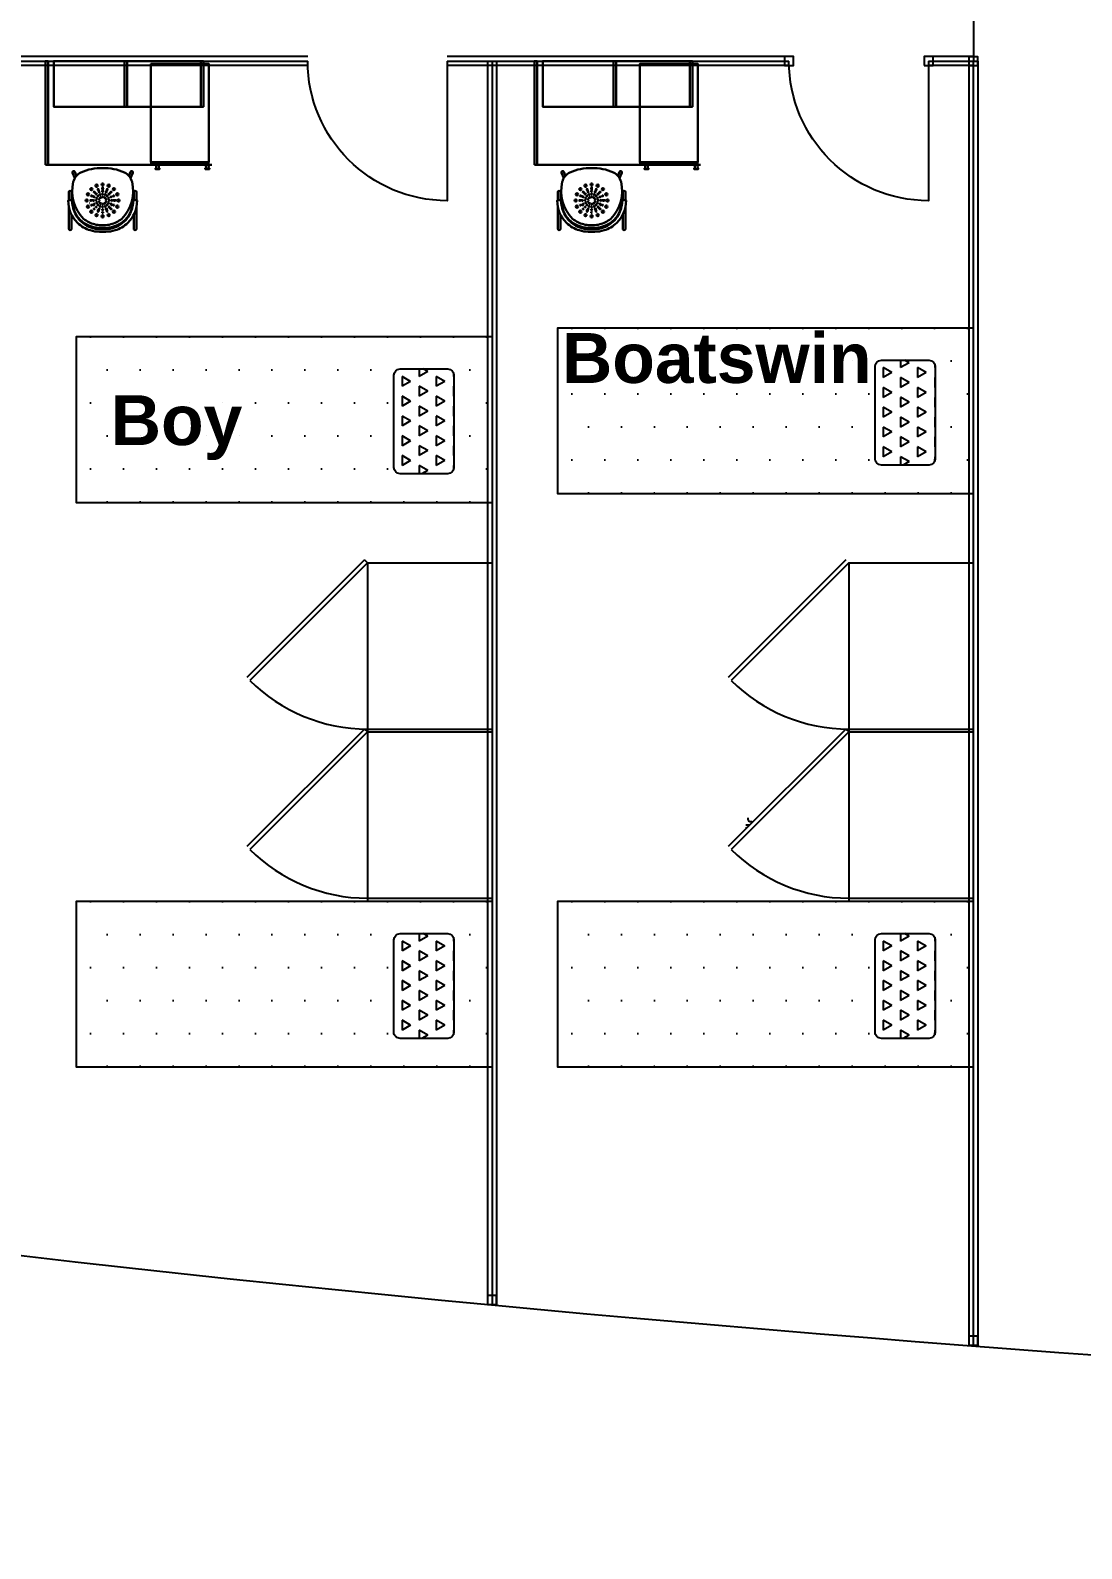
# Model space of a CAD drawing. Header units: millimetres. Extents: x 2592 to 2762, y 1632 to 1753.
# Drawn here: x 2618.4 to 2624.26, y 1687.58 to 1696.04 of the extents above; entities that cross this region are included whole.
import ezdxf

# ---------------------------------------------------------------- set-up
doc = ezdxf.new("R2010")
doc.units = ezdxf.units.MM
for name, color, linetype in [('-1', 7, 'Continuous'), ('15', 7, 'Continuous'), ('Layer3', 7, 'Continuous')]:
    doc.layers.add(name, color=color, linetype=linetype)
doc.layers.add('FURNITURE', color=7, linetype='Continuous', lineweight=30)
doc.styles.get("Standard").update_dxf_attribs({"font": 'Arial.ttf'})

msp = doc.modelspace()

# ---------------------------------------------------------------- hatches: boundary and pattern name
h = msp.add_hatch()
h.set_pattern_fill('DOTS', color=105, scale=0.115818417, angle=-5.088887490341627e-14, style=0)
h.set_pattern_definition([(180, (3321.470243376846, 1919.242358227475), (-0.09193086849506085, 0.1838617369868445), [0, -0.1838617369875001])])
h.paths.add_polyline_path([(2621.338478516726, 1693.454659095353), (2623.654846856728, 1693.454659095339), (2623.654846856735, 1694.381206431338), (2621.338478516733, 1694.381206431353)])
h.paths.add_polyline_path([(2623.108942362062, 1694.179847366608, -0.4142135623730951), (2623.14368788716, 1694.214592891708), (2623.409489358757, 1694.214592891706, -0.4142135623730951), (2623.444234883862, 1694.179847366605), (2623.444234883858, 1693.665133122305, -0.4142135623730694), (2623.409489358757, 1693.630387597203), (2623.143687887154, 1693.630387597205, -0.4142135623730951), (2623.108942362057, 1693.665133122307)], flags=16)
h = msp.add_hatch()
h.set_pattern_fill('DOTS', color=105, scale=0.115818417, angle=-5.088887490341627e-14, style=0)
h.set_pattern_definition([(180, (3318.786962291787, 1919.193455005189), (-0.09193086849506085, 0.1838617369868445), [0, -0.1838617369875001])])
h.paths.add_polyline_path([(2618.65519743167, 1693.405755873068), (2620.971565771669, 1693.405755873053), (2620.971565771676, 1694.332303209052), (2618.655197431675, 1694.332303209068)])
h.paths.add_polyline_path([(2620.425661277005, 1694.130944144322, -0.4142135623730951), (2620.460406802105, 1694.165689669422), (2620.726208273703, 1694.165689669421, -0.4142135623730951), (2620.760953798803, 1694.13094414432), (2620.7609537988, 1693.616229900019, -0.4142135623730694), (2620.726208273698, 1693.581484374919), (2620.4604068021, 1693.58148437492, -0.4142135623730951), (2620.425661277001, 1693.616229900021)], flags=16)
h = msp.add_hatch()
h.set_pattern_fill('TRIANG', color=1, scale=0.0115818418725829, angle=-90.00000250447822, style=0)
h.set_pattern_definition([(209.9999974955218, (2592.437775154262, 1895.349218628086), (-0.09553734860745138, 0.05515850632431352), [0.05515852191817598, -0.05515852191817598]), (149.9999974955218, (2592.437775154262, 1895.349218628086), (-6.592065524337028e-09, 0.1103170240664195), [0.05515852191817591, -0.05515852191817591]), (269.9999974955217, (2592.390006427758, 1895.376797891132), (-0.09553734201538586, -0.05515851774210596), [0.05515852191817577, -0.05515852191817577])])
h.paths.add_polyline_path([(2623.107506686859, 1694.165397873698, -0.4142135623730951), (2623.142252211958, 1694.200143398798), (2623.408053683556, 1694.200143398798, -0.4142135623730951), (2623.442799208656, 1694.165397873698), (2623.442799208656, 1693.650683629397, -0.4142135623730692), (2623.408053683556, 1693.615938104297), (2623.142252211958, 1693.615938104297, -0.4142135623730951), (2623.107506686859, 1693.650683629397)])
h = msp.add_hatch()
h.set_pattern_fill('TRIANG', color=1, scale=0.0115818418725829, angle=-90.00000250447822, style=0)
h.set_pattern_definition([(209.9999974955218, (2589.754494069204, 1895.3003154058), (-0.09553734860745138, 0.05515850632431352), [0.05515852191817598, -0.05515852191817598]), (149.9999974955218, (2589.754494069204, 1895.3003154058), (-6.592065524337028e-09, 0.1103170240664195), [0.05515852191817591, -0.05515852191817591]), (269.9999974955217, (2589.7067253427, 1895.327894668847), (-0.09553734201538586, -0.05515851774210596), [0.05515852191817577, -0.05515852191817577])])
h.paths.add_polyline_path([(2620.424225601798, 1694.116494651412, -0.4142135623730951), (2620.458971126901, 1694.151240176512), (2620.724772598499, 1694.151240176512, -0.4142135623730951), (2620.759518123598, 1694.116494651412), (2620.759518123598, 1693.601780407113, -0.4142135623730692), (2620.724772598499, 1693.567034882012), (2620.458971126901, 1693.567034882012, -0.4142135623730951), (2620.424225601798, 1693.601780407113)])
h = msp.add_hatch()
h.set_pattern_fill('DOTS', color=105, scale=0.115818417, angle=-5.088887490341627e-14, style=0)
h.set_pattern_definition([(180, (3318.786962291796, 1916.04605832393), (-0.09193086849506085, 0.1838617369868445), [0, -0.1838617369875001])])
h.paths.add_polyline_path([(2618.655197431679, 1690.25835919181), (2620.97156577168, 1690.258359191792), (2620.971565771685, 1691.184906527793), (2618.655197431686, 1691.184906527809)])
h.paths.add_polyline_path([(2620.425661277015, 1690.983547463064, -0.4142135623730951), (2620.460406802113, 1691.018292988164), (2620.726208273711, 1691.018292988162, -0.4142135623730951), (2620.760953798812, 1690.983547463061), (2620.760953798808, 1690.468833218759, -0.4142135623730694), (2620.726208273707, 1690.434087693659), (2620.460406802109, 1690.434087693662, -0.4142135623730951), (2620.42566127701, 1690.468833218762)], flags=16)
h = msp.add_hatch()
h.set_pattern_fill('DOTS', color=105, scale=0.115818417, angle=-5.088887490341627e-14, style=0)
h.set_pattern_definition([(180, (3321.470243376855, 1916.04605832393), (-0.09193086849506085, 0.1838617369868445), [0, -0.1838617369875001])])
h.paths.add_polyline_path([(2621.338478516735, 1690.25835919181), (2623.654846856735, 1690.258359191794), (2623.654846856741, 1691.184906527794), (2621.338478516741, 1691.184906527809)])
h.paths.add_polyline_path([(2623.108942362071, 1690.983547463064, -0.4142135623730951), (2623.143687887171, 1691.018292988164), (2623.409489358768, 1691.018292988162, -0.4142135623730951), (2623.444234883871, 1690.983547463061), (2623.444234883864, 1690.46883321876, -0.4142135623730694), (2623.409489358766, 1690.434087693659), (2623.143687887167, 1690.434087693663, -0.4142135623730951), (2623.108942362067, 1690.468833218762)], flags=16)
h = msp.add_hatch()
h.set_pattern_fill('TRIANG', color=1, scale=0.0115818418725829, angle=-90.00000250447822, style=0)
h.set_pattern_definition([(209.9999974955218, (2589.754494069215, 1892.152918724541), (-0.09553734860745138, 0.05515850632431352), [0.05515852191817598, -0.05515852191817598]), (149.9999974955218, (2589.754494069215, 1892.152918724541), (-6.592065524337028e-09, 0.1103170240664195), [0.05515852191817591, -0.05515852191817591]), (269.9999974955217, (2589.706725342709, 1892.180497987588), (-0.09553734201538586, -0.05515851774210596), [0.05515852191817577, -0.05515852191817577])])
h.paths.add_polyline_path([(2620.424225601807, 1690.969097970154, -0.4142135623730951), (2620.45897112691, 1691.003843495254), (2620.724772598507, 1691.003843495254, -0.4142135623730951), (2620.759518123609, 1690.969097970154), (2620.759518123609, 1690.454383725852, -0.4142135623730692), (2620.724772598507, 1690.419638200753), (2620.45897112691, 1690.419638200753, -0.4142135623730951), (2620.424225601807, 1690.454383725852)])
h = msp.add_hatch()
h.set_pattern_fill('TRIANG', color=1, scale=0.0115818418725829, angle=-90.00000250447822, style=0)
h.set_pattern_definition([(209.9999974955218, (2592.437775154271, 1892.152918724539), (-0.09553734860745138, 0.05515850632431352), [0.05515852191817598, -0.05515852191817598]), (149.9999974955218, (2592.437775154271, 1892.152918724539), (-6.592065524337028e-09, 0.1103170240664195), [0.05515852191817591, -0.05515852191817591]), (269.9999974955217, (2592.390006427765, 1892.180497987587), (-0.09553734201538586, -0.05515851774210596), [0.05515852191817577, -0.05515852191817577])])
h.paths.add_polyline_path([(2623.107506686866, 1690.969097970154, -0.4142135623730951), (2623.142252211966, 1691.003843495254), (2623.408053683565, 1691.003843495254, -0.4142135623730951), (2623.442799208665, 1690.969097970154), (2623.442799208665, 1690.454383725853, -0.4142135623730692), (2623.408053683565, 1690.419638200753), (2623.142252211966, 1690.419638200753, -0.4142135623730951), (2623.107506686866, 1690.454383725853)])

# ---------------------------------------------------------------- linework, layer by layer
at = {"layer": '-1', "color": 7}
for points in [[(2620.721710636432, 1695.86721960161), (2620.721710636432, 1695.089403435416, -0.4142135623730157), (2619.943894470241, 1695.86721960161)], [(2623.404991721488, 1695.86721960161), (2623.404991721488, 1695.089403435416, -0.4142135623730157), (2622.627175555298, 1695.86721960161)]]:
    msp.add_lwpolyline(points, format="xyb", dxfattribs=at)
for p, q in [((2623.655187129938, 1696.672470744548), (2623.655187129938, 1695.86721960161)), ((2620.971565771678, 1695.867646078174), (2620.971565771678, 1688.931846246054)), ((2623.654846856739, 1695.86721960161), (2623.654846856735, 1688.703687398083))]:
    msp.add_line(p, q)
at = {"color": 2}
for p, q in [((2620.26027607208, 1693.087138792578), (2619.605108167699, 1692.431970888206)), ((2620.27665526969, 1693.07075959497), (2619.621487365309, 1692.415591690597)), ((2620.26027607208, 1693.087138792578), (2620.27665526969, 1693.07075959497)), ((2620.26027607208, 1693.054380397354), (2620.27665526969, 1693.070759594963)), ((2620.276655269687, 1693.070759594967), (2620.276655269687, 1692.144212258966)), ((2620.276655269687, 1693.070759594963), (2620.971565771691, 1693.070759594963)), ((2620.27665526969, 1693.070759594963), (2620.971565771691, 1693.070759594963)), ((2622.943557157136, 1693.087138792578), (2622.288389252757, 1692.431970888206)), ((2622.959936354745, 1693.07075959497), (2622.304768450365, 1692.415591690597)), ((2622.959936354744, 1693.070759594967), (2622.959936354744, 1692.144212258969)), ((2622.959936354744, 1693.070759594963), (2623.654846856746, 1693.070759594966)), ((2622.959936354745, 1693.070759594966), (2623.654846856746, 1693.070759594966)), ((2620.260276072075, 1692.144212258993), (2619.605108167697, 1691.489044354622)), ((2620.276655269685, 1692.127833061383), (2619.621487365304, 1691.472665157012)), ((2620.260276072075, 1692.144212258993), (2620.276655269685, 1692.127833061383)), ((2620.260276072075, 1692.111453863769), (2620.276655269685, 1692.12783306138)), ((2620.276655269692, 1692.144212258966), (2620.971565771691, 1692.144212258966)), ((2620.27665526969, 1692.144212258966), (2620.27665526969, 1692.127833061381)), ((2620.276655269687, 1692.12783306138), (2620.971565771691, 1692.12783306138)), ((2620.27665526969, 1692.12783306138), (2620.971565771691, 1692.12783306138)), ((2620.276655269693, 1692.12783306138), (2620.971565771691, 1692.12783306138)), ((2620.276655269683, 1692.127833061381), (2620.276655269683, 1691.201285725381)), ((2620.276655269687, 1692.12783306138), (2620.971565771691, 1692.12783306138)), ((2620.27665526969, 1692.12783306138), (2620.971565771691, 1692.12783306138)), ((2622.943557157134, 1692.144212258994), (2622.288389252754, 1691.489044354622)), ((2622.959936354744, 1692.127833061383), (2622.30476845036, 1691.472665157013)), ((2622.943557157134, 1692.144212258994), (2622.959936354744, 1692.127833061383)), ((2622.943557157134, 1692.111453863769), (2622.959936354744, 1692.12783306138)), ((2622.959936354744, 1692.144212258969), (2623.654846856741, 1692.144212258969)), ((2622.959936354745, 1692.144212258969), (2622.959936354745, 1692.127833061382)), ((2622.959936354744, 1692.12783306138), (2623.654846856746, 1692.12783306138)), ((2622.959936354745, 1692.12783306138), (2623.654846856746, 1692.12783306138)), ((2622.959936354745, 1692.12783306138), (2623.654846856741, 1692.12783306138)), ((2622.959936354741, 1692.127833061382), (2622.959936354741, 1691.201285725382)), ((2622.959936354741, 1692.12783306138), (2623.654846856741, 1692.12783306138)), ((2622.959936354744, 1692.12783306138), (2623.654846856741, 1692.12783306138)), ((2622.385785788359, 1691.610602758955), (2622.408949471759, 1691.610602758955)), ((2620.276655269692, 1691.201285725381), (2620.971565771691, 1691.201285725381)), ((2620.276655269685, 1691.201285725381), (2620.276655269685, 1691.184906527797)), ((2620.276655269687, 1691.184906527794), (2620.971565771691, 1691.184906527794)), ((2620.27665526969, 1691.184906527794), (2620.971565771691, 1691.184906527794)), ((2620.276655269692, 1691.184906527794), (2620.971565771691, 1691.184906527794)), ((2622.959936354741, 1691.201285725382), (2623.654846856739, 1691.201285725382)), ((2622.959936354744, 1691.201285725382), (2622.959936354744, 1691.184906527797)), ((2622.959936354741, 1691.184906527794), (2623.654846856741, 1691.184906527795)), ((2622.959936354744, 1691.184906527795), (2623.654846856741, 1691.184906527795)), ((2622.959936354744, 1691.184906527794), (2623.654846856739, 1691.184906527795))]:
    msp.add_line(p, q, dxfattribs=at)
for points in [[(2622.602386994586, 1695.84221960161), (2622.652386994586, 1695.84221960161), (2622.652386994586, 1695.89221960161), (2622.602386994586, 1695.89221960161)], [(2623.380203160777, 1695.84221960161), (2623.430203160777, 1695.84221960161), (2623.430203160777, 1695.89221960161), (2623.380203160777, 1695.89221960161)], [(2623.62984685674, 1695.842005169149), (2623.67984685674, 1695.842005169149), (2623.67984685674, 1695.892005169149), (2623.62984685674, 1695.892005169149)], [(2623.654846856739, 1693.454659095339), (2621.338478516737, 1693.454659095339), (2621.338478516733, 1694.381206431354), (2623.654846856735, 1694.38120643134)], [(2620.971565771683, 1693.405755873053), (2618.655197431681, 1693.405755873053), (2618.655197431675, 1694.332303209069), (2620.971565771676, 1694.332303209053)], [(2620.971565771691, 1690.258359191794), (2618.655197431692, 1690.258359191794), (2618.655197431686, 1691.184906527812), (2620.971565771685, 1691.184906527794)], [(2623.654846856735, 1690.258359191796), (2621.338478516735, 1690.258359191794), (2621.338478516741, 1691.184906527812), (2623.654846856741, 1691.184906527795)], [(2620.946565771678, 1688.9362047831), (2620.996565771678, 1688.9362047831), (2620.996565771678, 1688.9862047831), (2620.946565771678, 1688.9862047831)], [(2623.629846856734, 1688.708910515447), (2623.679846856734, 1688.708910515447), (2623.679846856734, 1688.758910515447), (2623.629846856734, 1688.758910515447)]]:
    msp.add_lwpolyline(points, close=True)
at = {"color": 1}
for points in [[(2623.107506686859, 1693.650683629397), (2623.107506686859, 1694.1653978737, -0.414213562373095), (2623.142252211958, 1694.2001433988), (2623.408053683556, 1694.2001433988, -0.414213562373095), (2623.442799208656, 1694.1653978737), (2623.442799208656, 1693.650683629397, -0.4142135623730694), (2623.408053683556, 1693.615938104298), (2623.142252211958, 1693.615938104298, -0.414213562373095)], [(2620.424225601798, 1693.601780407113), (2620.424225601798, 1694.116494651414, -0.414213562373095), (2620.458971126901, 1694.151240176514), (2620.724772598499, 1694.151240176514, -0.414213562373095), (2620.759518123598, 1694.116494651414), (2620.759518123598, 1693.601780407113, -0.4142135623730694), (2620.724772598499, 1693.567034882013), (2620.458971126901, 1693.567034882013, -0.414213562373095)], [(2620.424225601807, 1690.454383725853), (2620.424225601807, 1690.969097970155, -0.414213562373095), (2620.45897112691, 1691.003843495255), (2620.724772598507, 1691.003843495255, -0.414213562373095), (2620.759518123609, 1690.969097970155), (2620.759518123609, 1690.454383725853, -0.4142135623730694), (2620.724772598507, 1690.419638200754), (2620.45897112691, 1690.419638200754, -0.414213562373095)], [(2623.107506686866, 1690.454383725853), (2623.107506686866, 1690.969097970156, -0.414213562373095), (2623.142252211966, 1691.003843495256), (2623.408053683565, 1691.003843495256, -0.414213562373095), (2623.442799208665, 1690.969097970156), (2623.442799208665, 1690.454383725853, -0.4142135623730694), (2623.408053683565, 1690.419638200754), (2623.142252211966, 1690.419638200754, -0.414213562373095)]]:
    msp.add_lwpolyline(points, format="xyb", close=True, dxfattribs=at)
at = {"color": 2, "ltscale": 0.1000000014901161}
for points in [[(2622.385244550862, 1691.596815675474), (2622.390702562232, 1691.591357664101), (2622.423450630366, 1691.624105732234)], [(2622.423450630366, 1691.624105732234), (2622.417992618995, 1691.629563743606)]]:
    msp.add_lwpolyline(points, dxfattribs=at)
at = {"color": 2}
for centre in [(2620.27665526969, 1693.07075959497), (2622.959936354745, 1693.07075959497), (2620.276655269685, 1692.127833061383), (2622.959936354744, 1692.127833061383)]:
    msp.add_arc(centre, 0.9265473360000002, 224.9999999996223, 269.9999999994789, dxfattribs=at)
at = {"color": 2, "ltscale": 0.1000000014901161}
msp.add_arc((2622.412261707064, 1691.643481672565), 0.0150516476799784, 157.6198649474062, 292.3801350518703, dxfattribs=at)
at = {"layer": '15'}
for p, q in [((2618.038429551377, 1695.86721960161), (2619.943894470241, 1695.86721960161)), ((2620.721710636432, 1695.86721960161), (2622.627175555298, 1695.86721960161)), ((2620.971565771678, 1695.86721960161), (2620.971565771678, 1695.08982991198)), ((2623.404991721488, 1695.86721960161), (2623.654846856739, 1695.86721960161)), ((2623.404991721488, 1695.86721960161), (2623.404991721488, 1695.089403435416)), ((2623.404991721488, 1695.86721960161), (2623.430203160777, 1695.86721960161)), ((2623.65484685674, 1695.86721960161), (2623.67984685674, 1695.86721960161))]:
    msp.add_line(p, q, dxfattribs=at)
msp.add_open_spline([(2595.41768789879, 1703.476611187605), (2597.989564281618, 1705.155811846452), (2607.495186002614, 1707.40448646225), (2618.826639482272, 1709.547545375351), (2646.525421776962, 1710.68841423854), (2663.257664232894, 1710.63452166433), (2684.869769889702, 1710.805869754857), (2704.794156681275, 1709.434654346463), (2716.94063371913, 1704.959642646795), (2720.842103943507, 1701.675465544818), (2721.75412549483, 1699.194908308085), (2720.841763339036, 1696.603769878922), (2716.940293114658, 1693.319592776944), (2704.793816076803, 1688.844581077276), (2684.86942928523, 1687.473365668883), (2663.257323628422, 1687.64471375941), (2646.52508117249, 1687.590821185199), (2618.8262988778, 1688.731690048388), (2607.494845398143, 1690.874748961489), (2597.989223677146, 1693.123423577288), (2595.417347294318, 1694.802624236134)], degree=3, knots=[0, 0, 0, 0, 7.86922177429949, 26.74875742225112, 42.74006588736805, 76.81919447283357, 100.6484853206492, 122.4011683025775, 132.01557623478, 139.7709708141097, 139.7709708141097, 139.7709708141097, 147.5263653934394, 157.1407733256418, 178.8934563075701, 202.7227471553857, 236.8018757408513, 252.7931842059682, 271.6727198539198, 279.5419416282193, 279.5419416282193, 279.5419416282193, 279.5419416282193], dxfattribs=at)
at = {"layer": 'FURNITURE', "color": 3}
for p, q in [((2618.496602521672, 1695.288273563701), (2619.408484149745, 1695.288273563701)), ((2621.222840788607, 1695.288273563701), (2622.134722416682, 1695.288273563701))]:
    msp.add_line(p, q, dxfattribs=at)
at = {"layer": 'FURNITURE', "color": 3, "ltscale": 0.1000000014901161}
for p, q in [((2618.632734860713, 1695.244625332604), (2618.645073877631, 1695.215001705724)), ((2618.646273112313, 1695.250264369192), (2618.655234841439, 1695.228748966319)), ((2618.955169459503, 1695.250264369192), (2618.946207730377, 1695.228748966319)), ((2618.968707711103, 1695.244625332604), (2618.956368694186, 1695.215001705724)), ((2621.358973127649, 1695.244625332604), (2621.371312144566, 1695.215001705724)), ((2621.372511379249, 1695.250264369192), (2621.381473108374, 1695.228748966319)), ((2621.681407726439, 1695.250264369192), (2621.672445997313, 1695.228748966319)), ((2621.694945978039, 1695.244625332604), (2621.682606961122, 1695.215001705724)), ((2618.61238272003, 1695.091321278058), (2618.61238272003, 1695.136818088815)), ((2618.627048428011, 1695.091321327988), (2618.627048428011, 1695.136818088815)), ((2618.97439414367, 1695.091321327988), (2618.97439414367, 1695.136818088815)), ((2618.989059851786, 1695.091321278058), (2618.989059851786, 1695.136818088815)), ((2621.338620986966, 1695.091321278058), (2621.338620986966, 1695.136818088815)), ((2621.353286694946, 1695.091321327988), (2621.353286694946, 1695.136818088815)), ((2621.700632410608, 1695.091321327988), (2621.700632410608, 1695.136818088815)), ((2621.715298118721, 1695.091321278058), (2621.715298118721, 1695.136818088815)), ((2618.629364298262, 1695.091321327988), (2618.610067287979, 1695.091321327988)), ((2618.612382720029, 1694.932489834368), (2618.61238272003, 1695.053634433458)), ((2618.6328718802, 1695.065745353339), (2618.644883706925, 1695.065745353339)), ((2618.636011528093, 1695.051079645342), (2618.651049846041, 1695.051079645342)), ((2618.726338347805, 1695.076346065542), (2618.726449358378, 1695.076346065542)), ((2618.965996163564, 1695.051079645342), (2618.950392725641, 1695.051079645342)), ((2618.968945199452, 1695.065745353339), (2618.956558864892, 1695.065745353339)), ((2618.972078273554, 1695.091321327988), (2618.991375283838, 1695.091321327988)), ((2618.989059851786, 1694.932489834368), (2618.989059851786, 1695.053634433458)), ((2621.3556025652, 1695.091321327988), (2621.336305554912, 1695.091321327988)), ((2621.338620986966, 1694.932489834368), (2621.338620986966, 1695.053634433458)), ((2621.359110147136, 1695.065745353339), (2621.371121973858, 1695.065745353339)), ((2621.36224979503, 1695.051079645342), (2621.377288112974, 1695.051079645342)), ((2621.45257661474, 1695.076346065542), (2621.452687625311, 1695.076346065542)), ((2621.692234430502, 1695.051079645342), (2621.676630992577, 1695.051079645342)), ((2621.695183466388, 1695.065745353339), (2621.682797131829, 1695.065745353339)), ((2621.698316540489, 1695.091321327988), (2621.717613550774, 1695.091321327988)), ((2621.715298118721, 1694.932489834368), (2621.715298118721, 1695.053634433458)), ((2618.627048428011, 1694.932489834368), (2618.627048428011, 1695.011996256473)), ((2618.808992989067, 1694.952641267555), (2618.793555401682, 1694.952641267555)), ((2618.97439414367, 1694.932489834368), (2618.97439414367, 1695.011996256473)), ((2621.353286694946, 1694.932489834368), (2621.353286694946, 1695.011996256473)), ((2621.535231256004, 1694.952641267555), (2621.51979366862, 1694.952641267555)), ((2621.700632410608, 1694.932489834368), (2621.700632410608, 1695.011996256473)), ((2618.782196181115, 1694.938755554274), (2618.800721285841, 1694.938755554274)), ((2618.782196181115, 1694.930758884019), (2618.8192463907, 1694.930758884019)), ((2618.782196181115, 1694.916371052593), (2618.800721285841, 1694.916371052593)), ((2618.8192463907, 1694.938755554274), (2618.800721285841, 1694.938755554274)), ((2618.8192463907, 1694.916371052593), (2618.800721285841, 1694.916371052593)), ((2621.508434448049, 1694.938755554274), (2621.526959552774, 1694.938755554274)), ((2621.508434448049, 1694.930758884019), (2621.545484657637, 1694.930758884019)), ((2621.508434448049, 1694.916371052593), (2621.526959552774, 1694.916371052593)), ((2621.545484657637, 1694.938755554274), (2621.526959552774, 1694.938755554274)), ((2621.545484657637, 1694.916371052593), (2621.526959552774, 1694.916371052593))]:
    msp.add_line(p, q, dxfattribs=at)
at = {"layer": 'FURNITURE', "color": 3, "ltscale": 0.1000000014901161, "flags": 128}
for points in [[(2618.481936813663, 1695.288273563701), (2618.481936813663, 1695.86721960161), (2618.496602521616, 1695.86721960161), (2618.496602521616, 1695.288273563701)], [(2619.362263725533, 1695.86721960161), (2618.527862128385, 1695.86721960161), (2618.527862128385, 1695.612499410111), (2619.362263725533, 1695.612499410111)], [(2619.393523332411, 1695.30371115105), (2619.393523332411, 1695.851782014261), (2619.069333997758, 1695.851782014261), (2619.069333997758, 1695.30371115105)], [(2621.208175080599, 1695.288273563701), (2621.208175080599, 1695.86721960161), (2621.222840788552, 1695.86721960161), (2621.222840788552, 1695.288273563701)], [(2622.088501992469, 1695.86721960161), (2621.254100395323, 1695.86721960161), (2621.254100395323, 1695.612499410111), (2622.088501992469, 1695.612499410111)], [(2622.119761599345, 1695.30371115105), (2622.119761599345, 1695.851782014261), (2621.795572264693, 1695.851782014261), (2621.795572264693, 1695.30371115105)], [(2619.391593633929, 1695.302939271697), (2619.071263696129, 1695.302939271697), (2619.071263696129, 1695.288273563701), (2619.391593633929, 1695.288273563701)], [(2622.117831900865, 1695.302939271697), (2621.797501963065, 1695.302939271697), (2621.797501963065, 1695.288273563701), (2622.117831900865, 1695.288273563701)]]:
    msp.add_lwpolyline(points, close=True, dxfattribs=at)
for points in [[(2618.923064365081, 1695.86721960161), (2618.923064365081, 1695.612499410111), (2618.937730073037, 1695.612499410111), (2618.937730073037, 1695.86721960161)], [(2619.347598017471, 1695.612499410111), (2619.347598017471, 1695.86721960161)], [(2621.64930263202, 1695.86721960161), (2621.64930263202, 1695.612499410111), (2621.66396833997, 1695.612499410111), (2621.66396833997, 1695.86721960161)], [(2622.073836284406, 1695.612499410111), (2622.073836284406, 1695.86721960161)]]:
    msp.add_lwpolyline(points, dxfattribs=at)
at = {"layer": 'FURNITURE', "color": 3, "ltscale": 0.1000000014901161}
for points in [[(2619.0949226589, 1695.284414166847), (2619.0949226589, 1695.288273563701), (2619.118079039907, 1695.288273563701)], [(2619.118079039907, 1695.270520338236), (2619.118079039907, 1695.265117182646), (2619.0949226589, 1695.265117182646), (2619.0949226589, 1695.270520338236)], [(2619.118079039907, 1695.288273563701), (2619.118079039907, 1695.284414166847)], [(2619.372297081878, 1695.284414166847), (2619.372297081878, 1695.288273563701), (2619.395453462884, 1695.288273563701)], [(2619.395453462884, 1695.270520338236), (2619.395453462884, 1695.265117182646), (2619.372297081878, 1695.265117182646), (2619.372297081878, 1695.270520338236)], [(2621.821160925836, 1695.284414166847), (2621.821160925836, 1695.288273563701), (2621.844317306845, 1695.288273563701)], [(2621.844317306845, 1695.270520338236), (2621.844317306845, 1695.265117182646), (2621.821160925836, 1695.265117182646), (2621.821160925836, 1695.270520338236)], [(2621.844317306845, 1695.288273563701), (2621.844317306845, 1695.284414166847)], [(2622.098535348815, 1695.284414166847), (2622.098535348815, 1695.288273563701), (2622.121691729822, 1695.288273563701)], [(2622.121691729822, 1695.270520338236), (2622.121691729822, 1695.265117182646), (2622.098535348815, 1695.265117182646), (2622.098535348815, 1695.270520338236)]]:
    msp.add_lwpolyline(points, dxfattribs=at)
for centre, radius in [((2618.718712077618, 1695.124521121214), 0.006175034945486038), ((2618.737954155311, 1695.153318925501), 0.006175034945486038), ((2618.753782388244, 1695.137490692565), 0.002701577788650141), ((2618.766751959537, 1695.172561003149), 0.006175034945486038), ((2618.764698410965, 1695.126574669855), 0.002701577788650141), ((2618.775318137579, 1695.151880420204), 0.002701577788650141), ((2618.781225846489, 1695.137617949204), 0.002701577788650141), ((2618.7871335554, 1695.123355478206), 0.002701577788650141), ((2618.800721285841, 1695.179317922257), 0.006175034945486038), ((2618.800721285841, 1695.156933420585), 0.002701577788650141), ((2618.800721285841, 1695.141495833218), 0.002701577788650141), ((2618.800721285841, 1695.126058245852), 0.002701577788650141), ((2618.814309016415, 1695.123355478206), 0.002701577788650141), ((2618.820216725325, 1695.137617949204), 0.002701577788650141), ((2618.826124434239, 1695.151880420204), 0.002701577788650141), ((2618.834690612144, 1695.172561003149), 0.006175034945486038), ((2618.83674416085, 1695.126574669855), 0.002701577788650141), ((2618.84766018357, 1695.137490692565), 0.002701577788650141), ((2618.863488416505, 1695.153318925501), 0.006175034945486038), ((2618.882730494063, 1695.124521121214), 0.006175034945486038), ((2621.444950344553, 1695.124521121214), 0.006175034945486038), ((2621.464192422245, 1695.153318925501), 0.006175034945486038), ((2621.480020655181, 1695.137490692565), 0.002701577788650141), ((2621.492990226473, 1695.172561003149), 0.006175034945486038), ((2621.4909366779, 1695.126574669855), 0.002701577788650141), ((2621.501556404517, 1695.151880420204), 0.002701577788650141), ((2621.507464113427, 1695.137617949204), 0.002701577788650141), ((2621.513371822335, 1695.123355478206), 0.002701577788650141), ((2621.526959552778, 1695.179317922257), 0.006175034945486038), ((2621.526959552778, 1695.156933420585), 0.002701577788650141), ((2621.526959552778, 1695.141495833218), 0.002701577788650141), ((2621.526959552778, 1695.126058245852), 0.002701577788650141), ((2621.540547283353, 1695.123355478206), 0.002701577788650141), ((2621.546454992261, 1695.137617949204), 0.002701577788650141), ((2621.552362701174, 1695.151880420204), 0.002701577788650141), ((2621.560928879078, 1695.172561003149), 0.006175034945486038), ((2621.562982427788, 1695.126574669855), 0.002701577788650141), ((2621.573898450504, 1695.137490692565), 0.002701577788650141), ((2621.58972668344, 1695.153318925501), 0.006175034945486038), ((2621.608968760996, 1695.124521121214), 0.006175034945486038), ((2618.711955158552, 1695.090551794912), 0.006175034945486038), ((2618.718712077618, 1695.056582468633), 0.006175034945486038), ((2618.734339660294, 1695.090551794912), 0.002701577788650141), ((2618.739392660666, 1695.115954943272), 0.002701577788650141), ((2618.739392660666, 1695.065148646565), 0.002701577788650141), ((2618.749777247543, 1695.090551794912), 0.002701577788650141), ((2618.753655131555, 1695.071056355476), 0.002701577788650141), ((2618.753782388244, 1695.043612897265), 0.002701577788650141), ((2618.753985526396, 1695.110047234345), 0.002701577788650141), ((2618.764698410965, 1695.054528919966), 0.002701577788650141), ((2618.765214834926, 1695.090551794912), 0.002701577788650141), ((2618.767917602578, 1695.104139525436), 0.002701577788650141), ((2618.767917602578, 1695.076964064403), 0.002701577788650141), ((2618.775614433682, 1695.115658647145), 0.002701577788650141), ((2618.775614433682, 1695.065444942677), 0.002701577788650141), ((2618.781225846489, 1695.043485640634), 0.002701577788650141), ((2618.781634662456, 1695.096753414818), 0.002701577788650141), ((2618.781634662456, 1695.084350175011), 0.002701577788650141), ((2618.7871335554, 1695.057748111624), 0.002701577788650141), ((2618.788925103866, 1695.106787846607), 0.002701577788650141), ((2618.788925103866, 1695.07431574323), 0.002701577788650141), ((2618.800721285841, 1695.070482931337), 0.002701577788650141), ((2618.800721285841, 1695.055045343988), 0.002701577788650141), ((2618.800721285841, 1695.039607756622), 0.002701577788650141), ((2618.801051680684, 1695.110620658493), 0.002701577788650141), ((2618.812517467951, 1695.106787846607), 0.002701577788650141), ((2618.812517467951, 1695.07431574323), 0.002701577788650141), ((2618.814309016415, 1695.057748111624), 0.002701577788650141), ((2618.819807909359, 1695.096753414818), 0.002701577788650141), ((2618.819807909359, 1695.084350175011), 0.002701577788650141), ((2618.820216725325, 1695.043485640634), 0.002701577788650141), ((2618.825828138135, 1695.115658647145), 0.002701577788650141), ((2618.825828138135, 1695.065444942677), 0.002701577788650141), ((2618.833524969237, 1695.104139525436), 0.002701577788650141), ((2618.833524969237, 1695.076964064403), 0.002701577788650141), ((2618.836227736889, 1695.090551794912), 0.002701577788650141), ((2618.83674416085, 1695.054528919966), 0.002701577788650141), ((2618.84766018357, 1695.043612897265), 0.002701577788650141), ((2618.847787440128, 1695.110047234345), 0.002701577788650141), ((2618.847787440128, 1695.071056355476), 0.002701577788650141), ((2618.85166532414, 1695.090551794912), 0.002701577788650141), ((2618.862049911151, 1695.115954943272), 0.002701577788650141), ((2618.862049911151, 1695.065148646565), 0.002701577788650141), ((2618.867102911523, 1695.090551794912), 0.002701577788650141), ((2618.882730494063, 1695.056582468633), 0.006175034945486038), ((2618.889487413262, 1695.090551794912), 0.006175034945486038), ((2621.438193425491, 1695.090551794912), 0.006175034945486038), ((2621.444950344553, 1695.056582468633), 0.006175034945486038), ((2621.46057792723, 1695.090551794912), 0.002701577788650141), ((2621.465630927601, 1695.115954943272), 0.002701577788650141), ((2621.465630927601, 1695.065148646565), 0.002701577788650141), ((2621.476015514477, 1695.090551794912), 0.002701577788650141), ((2621.479893398491, 1695.071056355476), 0.002701577788650141), ((2621.480020655181, 1695.043612897265), 0.002701577788650141), ((2621.480223793333, 1695.110047234345), 0.002701577788650141), ((2621.4909366779, 1695.054528919966), 0.002701577788650141), ((2621.491453101861, 1695.090551794912), 0.002701577788650141), ((2621.494155869516, 1695.104139525436), 0.002701577788650141), ((2621.494155869516, 1695.076964064403), 0.002701577788650141), ((2621.501852700618, 1695.115658647145), 0.002701577788650141), ((2621.501852700618, 1695.065444942677), 0.002701577788650141), ((2621.507464113427, 1695.043485640634), 0.002701577788650141), ((2621.507872929394, 1695.096753414818), 0.002701577788650141), ((2621.507872929394, 1695.084350175011), 0.002701577788650141), ((2621.513371822335, 1695.057748111624), 0.002701577788650141), ((2621.515163370801, 1695.106787846607), 0.002701577788650141), ((2621.515163370801, 1695.07431574323), 0.002701577788650141), ((2621.526959552778, 1695.070482931337), 0.002701577788650141), ((2621.526959552778, 1695.055045343988), 0.002701577788650141), ((2621.526959552778, 1695.039607756622), 0.002701577788650141), ((2621.527289947617, 1695.110620658493), 0.002701577788650141), ((2621.538755734886, 1695.106787846607), 0.002701577788650141), ((2621.538755734886, 1695.07431574323), 0.002701577788650141), ((2621.540547283353, 1695.057748111624), 0.002701577788650141), ((2621.546046176294, 1695.096753414818), 0.002701577788650141), ((2621.546046176294, 1695.084350175011), 0.002701577788650141), ((2621.546454992261, 1695.043485640634), 0.002701577788650141), ((2621.55206640507, 1695.115658647145), 0.002701577788650141), ((2621.55206640507, 1695.065444942677), 0.002701577788650141), ((2621.559763236173, 1695.104139525436), 0.002701577788650141), ((2621.559763236173, 1695.076964064403), 0.002701577788650141), ((2621.562466003827, 1695.090551794912), 0.002701577788650141), ((2621.562982427788, 1695.054528919966), 0.002701577788650141), ((2621.573898450504, 1695.043612897265), 0.002701577788650141), ((2621.574025707064, 1695.110047234345), 0.002701577788650141), ((2621.574025707064, 1695.071056355476), 0.002701577788650141), ((2621.577903591076, 1695.090551794912), 0.002701577788650141), ((2621.588288178087, 1695.115954943272), 0.002701577788650141), ((2621.588288178087, 1695.065148646565), 0.002701577788650141), ((2621.593341178459, 1695.090551794912), 0.002701577788650141), ((2621.608968760996, 1695.056582468633), 0.006175034945486038), ((2621.615725680198, 1695.090551794912), 0.006175034945486038), ((2618.737954155311, 1695.027784664338), 0.006175034945486038), ((2618.766751959535, 1695.00854258669), 0.006175034945486038), ((2618.775318137579, 1695.029223169634), 0.002701577788650141), ((2618.800721285841, 1695.001785667572), 0.006175034945486038), ((2618.800721285841, 1695.024170169245), 0.002701577788650141), ((2618.826124434239, 1695.029223169634), 0.002701577788650141), ((2618.834690612144, 1695.00854258669), 0.006175034945486038), ((2618.863488416505, 1695.027784664338), 0.006175034945486038), ((2621.464192422245, 1695.027784664338), 0.006175034945486038), ((2621.492990226473, 1695.00854258669), 0.006175034945486038), ((2621.501556404517, 1695.029223169634), 0.002701577788650141), ((2621.526959552774, 1695.001785667572), 0.006175034945486038), ((2621.526959552778, 1695.024170169245), 0.002701577788650141), ((2621.552362701174, 1695.029223169634), 0.002701577788650141), ((2621.560928879078, 1695.00854258669), 0.006175034945486038), ((2621.58972668344, 1695.027784664338), 0.006175034945486038)]:
    msp.add_circle(centre, radius, dxfattribs=at)
for centre, radius, start, end in [((2618.639503986512, 1695.247444850899), 0.007332853997764669, 22.61300731841424, 202.6130073184142), ((2618.639503986512, 1695.247444850899), 0.007332853997764669, 22.61300731841424, 202.6130073184142), ((2618.711845425634, 1695.176277837596), 0.07718793681857546, 114.7865842596914, 166.4759232022357), ((2618.79340892371, 1694.999649651278), 0.2717390108984379, 88.45801283117825, 114.7865842596914), ((2618.808033647971, 1694.999649651278), 0.2717390108984379, 65.21341574030862, 91.54198716882175), ((2618.889597146183, 1695.176277837596), 0.07718793681857546, 13.52407679776428, 65.21341574030862), ((2618.961938585304, 1695.247444850899), 0.007332853997764669, 337.3869926815858, 157.3869926815858), ((2619.092028111207, 1695.277467252533), 0.007525823839989202, 292.6198649485415, 67.38013505145852), ((2619.120973587605, 1695.277467252533), 0.007525823839989202, 112.6198649485415, 247.3801350514585), ((2619.36940253424, 1695.277467252533), 0.007525823839989202, 292.6198649485415, 67.38013505145852), ((2619.398348010636, 1695.277467252533), 0.007525823839989202, 112.6198649485415, 247.3801350514585), ((2621.365742253447, 1695.247444850899), 0.007332853997764669, 22.61300731841424, 202.6130073184142), ((2621.365742253447, 1695.247444850899), 0.007332853997764669, 22.61300731841424, 202.6130073184142), ((2621.438083692569, 1695.176277837596), 0.07718793681857546, 114.7865842596914, 166.4759232022357), ((2621.519647190645, 1694.999649651278), 0.2717390108984379, 88.45801283117825, 114.7865842596914), ((2621.534271914907, 1694.999649651278), 0.2717390108984379, 65.21341574030862, 91.54198716882175), ((2621.615835413121, 1695.176277837596), 0.07718793681857546, 13.52407679776428, 65.21341574030862), ((2621.688176852238, 1695.247444850899), 0.007332853997764669, 337.3869926815858, 157.3869926815858), ((2621.818266378145, 1695.277467252533), 0.007525823839989202, 292.6198649485415, 67.38013505145852), ((2621.84721185454, 1695.277467252533), 0.007525823839989202, 112.6198649485415, 247.3801350514585), ((2622.095640801178, 1695.277467252533), 0.007525823839989202, 292.6198649485415, 67.38013505145852), ((2622.124586277574, 1695.277467252533), 0.007525823839989202, 112.6198649485415, 247.3801350514585), ((2618.619715574088, 1695.136818088815), 0.007332853997764669, 0, 180), ((2618.849533833895, 1695.143160574989), 0.2188030873625897, 166.4759232022357, 224.9053979951331), ((2618.751908737786, 1695.143160574989), 0.2188030873625897, 315.0946020048669, 13.52407679776428), ((2618.981726997729, 1695.136818088815), 0.007332853997764669, 0, 180), ((2621.345953841024, 1695.136818088815), 0.007332853997764669, 0, 180), ((2621.575772100833, 1695.143160574989), 0.2188030873625897, 166.4759232022357, 224.9053979951331), ((2621.47814700472, 1695.143160574989), 0.2188030873625897, 315.0946020048669, 13.52407679776428), ((2621.707965264664, 1695.136818088815), 0.007332853997764669, 0, 180), ((2618.782196181115, 1695.090043910439), 0.1736728578417948, 180.0869801298123, 225.7800612514024), ((2618.610067287979, 1695.089777569257), 0.001543758736371509, 90, 180.0886557349945), ((2618.629364298262, 1695.089777569257), 0.001543758736371509, 0.0998496512644009, 90), ((2619.26611709497, 1695.126631978827), 0.6369675410544658, 183.1967217264121, 184.5549012986143), ((2618.782196181115, 1695.090043910439), 0.151288356164408, 180.0998496512644, 270), ((2618.812719630738, 1695.094355768977), 0.1824790900831436, 185.7581747406078, 198.3086847814851), ((2618.809243175742, 1695.097146926862), 0.1800943034379505, 199.4992446869126, 213.152441261722), ((2618.819246390702, 1695.090043910439), 0.151288356164408, 270, 359.9001503487356), ((2618.819246390702, 1695.090043910439), 0.1736728578417948, 314.2199387485975, 359.9130198701877), ((2618.792199396075, 1695.097146926862), 0.1800943034379505, 326.8475587382672, 340.5007553130874), ((2618.788722941078, 1695.094355768977), 0.1824790900831436, 341.6913152185149, 354.2418252593922), ((2618.335325476711, 1695.126631978827), 0.6369675410544658, 355.4450987013857, 356.8032782735879), ((2618.972078273554, 1695.089777569257), 0.001543758736371509, 90, 179.9001503487356), ((2618.991375283838, 1695.089777569257), 0.001543758736371509, 0.0998496512644009, 90), ((2621.508434448053, 1695.090043910439), 0.1736728578417948, 180.0869801298123, 225.7800612514024), ((2621.336305554912, 1695.089777569257), 0.001543758736371509, 90, 180.0886557349945), ((2621.3556025652, 1695.089777569257), 0.001543758736371509, 0.0998496512644009, 90), ((2621.992355361909, 1695.126631978827), 0.6369675410544658, 183.1967217264121, 184.5549012986143), ((2621.508434448053, 1695.090043910439), 0.151288356164408, 180.0998496512644, 270), ((2621.538957897674, 1695.094355768977), 0.1824790900831436, 185.7581747406078, 198.3086847814851), ((2621.535481442678, 1695.097146926862), 0.1800943034379505, 199.4992446869126, 213.152441261722), ((2621.545484657637, 1695.090043910439), 0.151288356164408, 270, 359.9001503487356), ((2621.545484657637, 1695.090043910439), 0.1736728578417948, 314.2199387485975, 359.9130198701877), ((2621.51843766301, 1695.097146926862), 0.1800943034379505, 326.8475587382672, 340.5007553130874), ((2621.514961208014, 1695.094355768977), 0.1824790900831436, 341.6913152185149, 354.2418252593922), ((2621.061563743646, 1695.126631978827), 0.6369675410544658, 355.4450987013857, 356.8032782735879), ((2621.698316540489, 1695.089777569257), 0.001543758736371509, 90, 179.9001503487356), ((2621.717613550774, 1695.089777569257), 0.001543758736371509, 0.0998496512644009, 90), ((2618.795906243971, 1695.092849122066), 0.1666190265458952, 214.4232749509018, 231.0584751836879), ((2618.782196181115, 1695.090043910439), 0.1736728578417948, 225.7800612514024, 252.8599409111413), ((2618.782938833201, 1695.076543179338), 0.1457861869130208, 230.9944810771159, 270.2918727679138), ((2618.792870534935, 1695.107725279655), 0.1543758736371509, 230.4451637296854, 256.170604033221), ((2618.792637133025, 1695.087497502641), 0.1348573685325838, 254.0614474500302, 270.2349109274212), ((2618.8084400796, 1695.087497502641), 0.1348573685325838, 269.7650890793532, 285.9385525499698), ((2618.818503738616, 1695.076543179338), 0.1457861869130208, 269.7081272320862, 309.0055189228841), ((2618.808572036882, 1695.107725279655), 0.1543758736371509, 283.829395966779, 309.5548362703146), ((2618.819246390702, 1695.090043910439), 0.1736728578417948, 287.1400590888587, 314.2199387485975), ((2618.805536327843, 1695.092849122066), 0.1666190265458952, 308.9415248163121, 325.5767250490982), ((2621.522144510907, 1695.092849122066), 0.1666190265458952, 214.4232749509018, 231.0584751836879), ((2621.508434448053, 1695.090043910439), 0.1736728578417948, 225.7800612514024, 252.8599409111413), ((2621.509177100136, 1695.076543179338), 0.1457861869130208, 230.9944810771159, 270.2918727679138), ((2621.519108801869, 1695.107725279655), 0.1543758736371509, 230.4451637296854, 256.170604033221), ((2621.518875399961, 1695.087497502641), 0.1348573685325838, 254.0614474500302, 270.2349109274212), ((2621.534678346536, 1695.087497502641), 0.1348573685325838, 269.7650890793532, 285.9385525499698), ((2621.544742005552, 1695.076543179338), 0.1457861869130208, 269.7081272320862, 309.0055189228841), ((2621.534810303817, 1695.107725279655), 0.1543758736371509, 283.829395966779, 309.5548362703146), ((2621.545484657637, 1695.090043910439), 0.1736728578417948, 287.1400590888587, 314.2199387485975), ((2621.531774594779, 1695.092849122066), 0.1666190265458952, 308.9415248163121, 325.5767250490982), ((2618.78077990228, 1695.080645957337), 0.1642810097754373, 252.3659836075426, 270.4939573019637), ((2618.820662669537, 1695.080645957337), 0.1642810097754373, 269.5060426980364, 287.6340163924574), ((2621.507018169216, 1695.080645957337), 0.1642810097754373, 252.3659836075426, 270.4939573019637), ((2621.546900936473, 1695.080645957337), 0.1642810097754373, 269.5060426980364, 287.6340163924574)]:
    msp.add_arc(centre, radius, start, end, dxfattribs=at)
for centre in [(2618.619715574058, 1694.932489834368), (2618.619715574058, 1694.932489834368), (2618.619715574058, 1694.932489834368), (2618.619715574058, 1694.932489834368), (2621.345953840993, 1694.932489834368), (2621.345953840993, 1694.932489834368), (2621.345953840993, 1694.932489834368), (2621.345953840993, 1694.932489834368)]:
    msp.add_ellipse(centre, major_axis=(0.007332853997772218, -8.530866617457509e-18), ratio=0.9648666977882383, start_param=3.141592741012573, end_param=6.283185482025146, dxfattribs=at)
at = {"layer": 'FURNITURE', "color": 3, "ltscale": 0.1000000014901161, "extrusion": (0, 0, -1)}
for centre in [(2618.981726997671, 1694.932489834368), (2618.981726997671, 1694.932489834368), (2618.981726997671, 1694.932489834368), (2618.981726997671, 1694.932489834368), (2621.707965264606, 1694.932489834368), (2621.707965264606, 1694.932489834368), (2621.707965264606, 1694.932489834368), (2621.707965264606, 1694.932489834368)]:
    msp.add_ellipse(centre, major_axis=(-0.007332853997772218, -2.607012504320943e-14), ratio=0.9648666977882383, start_param=3.141592741012573, end_param=6.283185482025146, dxfattribs=at)
at = {"layer": 'FURNITURE', "color": 3, "ltscale": 0.1000000014901161}
for p in [(2618.753782388244, 1695.137490692565), (2618.753782388244, 1695.137490692565), (2618.759240399538, 1695.132032681215), (2618.775318137579, 1695.151880420204), (2618.775318137579, 1695.151880420204), (2618.778271992034, 1695.14474918471), (2618.800721285841, 1695.162722515836), (2618.800721285841, 1695.156933420585), (2618.800721285841, 1695.156933420585), (2618.800721285841, 1695.149214626893), (2618.823170579783, 1695.14474918471), (2618.826124434239, 1695.151880420204), (2618.826124434239, 1695.151880420204), (2618.842202172145, 1695.132032681215), (2618.84766018357, 1695.137490692565), (2618.84766018357, 1695.137490692565), (2621.480020655181, 1695.137490692565), (2621.480020655181, 1695.137490692565), (2621.485478666471, 1695.132032681215), (2621.501556404517, 1695.151880420204), (2621.501556404517, 1695.151880420204), (2621.504510258972, 1695.14474918471), (2621.526959552778, 1695.162722515836), (2621.526959552778, 1695.156933420585), (2621.526959552778, 1695.156933420585), (2621.526959552778, 1695.149214626893), (2621.549408846719, 1695.14474918471), (2621.552362701174, 1695.151880420204), (2621.552362701174, 1695.151880420204), (2621.568440439081, 1695.132032681215), (2621.573898450504, 1695.137490692565), (2621.573898450504, 1695.137490692565), (2618.734339660294, 1695.090551794912), (2618.734339660294, 1695.090551794912), (2618.739392660666, 1695.115954943272), (2618.739392660666, 1695.115954943272), (2618.742058453916, 1695.090551794912), (2618.746854290952, 1695.113001088818), (2618.750297265812, 1695.064956224235), (2618.774952778388, 1695.036460325958), (2618.774952778388, 1695.036460325958), (2618.778271992034, 1695.036354405122), (2618.800355926649, 1695.039126119259), (2618.822805220589, 1695.04359156146), (2618.823170579783, 1695.036354405122), (2618.825759075047, 1695.036460325958), (2618.825759075047, 1695.036460325958), (2618.842202172145, 1695.049070908623), (2618.84766018357, 1695.043612897265), (2618.84766018357, 1695.043612897265), (2618.851145306003, 1695.064956224235), (2618.859384117896, 1695.090551794912), (2618.862049911151, 1695.115954943272), (2618.862049911151, 1695.115954943272), (2618.867102911523, 1695.090551794912), (2618.867102911523, 1695.090551794912), (2618.873222401616, 1695.090551794912), (2621.46057792723, 1695.090551794912), (2621.46057792723, 1695.090551794912), (2621.465630927601, 1695.115954943272), (2621.465630927601, 1695.115954943272), (2621.468296720852, 1695.090551794912), (2621.473092557888, 1695.113001088818), (2621.476535532748, 1695.064956224235), (2621.501191045323, 1695.036460325958), (2621.501191045323, 1695.036460325958), (2621.504510258972, 1695.036354405122), (2621.526594193585, 1695.039126119259), (2621.549043487527, 1695.04359156146), (2621.549408846719, 1695.036354405122), (2621.55199734198, 1695.036460325958), (2621.55199734198, 1695.036460325958), (2621.568440439081, 1695.049070908623), (2621.573898450504, 1695.043612897265), (2621.573898450504, 1695.043612897265), (2621.577383572938, 1695.064956224235), (2621.585622384834, 1695.090551794912), (2621.588288178087, 1695.115954943272), (2621.588288178087, 1695.115954943272), (2621.593341178459, 1695.090551794912), (2621.593341178459, 1695.090551794912), (2621.599460668552, 1695.090551794912)]:
    msp.add_point(p, dxfattribs=at)
at = {"layer": 'Layer3'}
for p, q in [((2619.943894470241, 1695.8922196016101), (2618.038429551377, 1695.8922196016101)), ((2622.627175555298, 1695.8922196016101), (2620.721710636432, 1695.8922196016101)), ((2623.654846856739, 1695.8922196016101), (2623.404991721488, 1695.8922196016101)), ((2619.943894470241, 1695.84221960161), (2618.038429551377, 1695.84221960161)), ((2622.627175555298, 1695.84221960161), (2620.721710636432, 1695.84221960161)), ((2620.946565771678, 1695.867646078174), (2620.946565771678, 1688.931846246054)), ((2620.996565771678, 1695.867646078174), (2620.996565771678, 1688.931846246054)), ((2623.654846856739, 1695.84221960161), (2623.404991721488, 1695.84221960161)), ((2623.629846856739, 1695.86721960161), (2623.6298468567347, 1688.703687398083)), ((2623.679846856739, 1695.86721960161), (2623.679846856735, 1688.703687398083))]:
    msp.add_line(p, q, dxfattribs=at)
at = {"layer": 'Layer3', "color": 7}
msp.add_line((2623.404991721488, 1695.86721960161), (2623.430203160777, 1695.86721960161), dxfattribs=at)

# ---------------------------------------------------------------- texts
at = {"layer": '15', "char_height": 0.2779642008, "attachment_point": 1}
for s, insert in [('{\\fArial|b1|i0|c0|p34;Boatswin}', (2621.361671418703, 1694.351197245235)), ('{\\fArial|b1|i0|c0|p34;Boy}', (2618.845903440947, 1694.004916105276))]:
    msp.add_mtext_dynamic_manual_height_columns(s, width=1.806159659821787, gutter_width=38.86144707906169, heights=[0], dxfattribs=dict(at, insert=insert))

doc.saveas('drawing.dxf')
